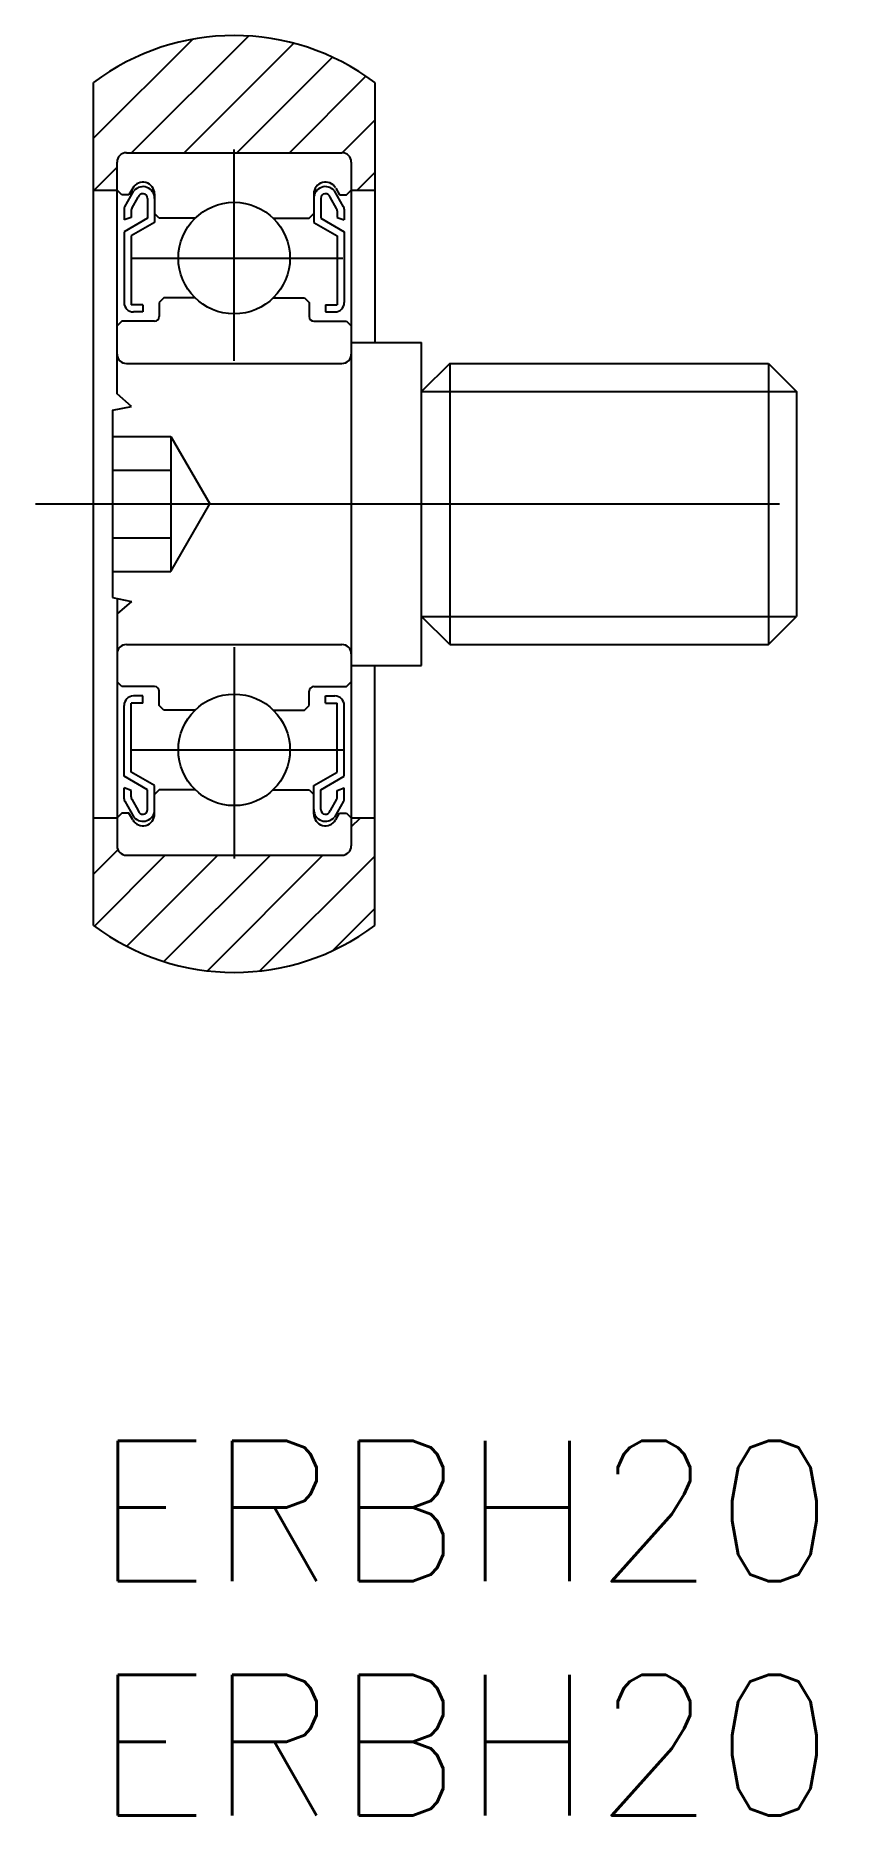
# Model space of a CAD drawing. Extents: x -1.2 to 16, y -8 to 30.
import ezdxf

# ---------------------------------------------------------------- set-up
doc = ezdxf.new("R2010")
doc.units = 0
doc.header["$LTSCALE"] = 0.5
doc.linetypes.add('CENTER', pattern=[50.8, 31.75, -6.35, 6.35, -6.35])
doc.linetypes.add('DASHED', pattern=[19.05, 12.7, -6.35])
for name, color, linetype in [('MSM_CENTER', 1, 'CENTER'), ('MSM_CONTINUOUS', 7, 'CONTINUOUS'), ('MSM_DASHED', 4, 'DASHED'), ('MSM_NARROW', 5, 'CONTINUOUS'), ('MSM_PART_NUMBER', 7, 'CONTINUOUS')]:
    doc.layers.add(name, color=color, linetype=linetype)
doc.styles.get("Standard").update_dxf_attribs({"font": 'txt.shx', "height": 3, "bigfont": 'bigfont.shx'})

# ---------------------------------------------------------------- blocks, each defined once
blk = doc.blocks.new('*U2')
at = {"layer": 'MSM_PART_NUMBER'}
blk.add_text('ERBH20', height=3, dxfattribs=at).set_placement((0, -3))
blk = doc.blocks.new('*U3')
at = {"layer": 'MSM_PART_NUMBER'}
blk.add_text('ERBH20', height=3, dxfattribs=at).set_placement((0, -8))

msp = doc.modelspace()

# ---------------------------------------------------------------- linework, layer by layer
at = {"layer": 'MSM_CENTER'}
for p, q in [((3, 23.059), (3, 27.571)), ((0.809, 25.25), (5.321, 25.25)), ((-1.238, 20), (16.001, 20)), ((3, 16.941), (3, 12.429)), ((0.809, 14.75), (5.321, 14.75))]:
    msp.add_line(p, q, dxfattribs=at)
at = {"layer": 'MSM_CONTINUOUS'}
for p, q in [((0, 11), (0, 29)), ((6, 29), (6, 23.45)), ((0.7, 27.5), (5.3, 27.5)), ((0.5, 22.348), (0.5, 27.3)), ((5.5, 27.3), (5.5, 12.7)), ((0, 26.7), (0.5, 26.7)), ((0.6, 26.6), (0.5, 26.7)), ((0.75, 26.6), (0.6, 26.6)), ((0.664, 26.346), (0.862, 26.688)), ((0.834, 26.746), (0.75, 26.6)), ((1.3, 26.62), (1.3, 26.013)), ((4.7, 26.62), (4.7, 26.013)), ((5.336, 26.346), (5.138, 26.688)), ((5.166, 26.746), (5.25, 26.6)), ((5.25, 26.6), (5.4, 26.6)), ((5.4, 26.6), (5.5, 26.7)), ((5.5, 26.7), (6, 26.7)), ((0.651, 26.296), (0.651, 26.063)), ((0.801, 26.256), (0.801, 26.118)), ((0.814, 26.306), (0.953, 26.547)), ((1.151, 26.525), (1.151, 26.1)), ((4.849, 26.525), (4.849, 26.1)), ((5.186, 26.306), (5.047, 26.547)), ((5.199, 26.256), (5.199, 26.118)), ((5.349, 26.296), (5.349, 26.063)), ((0.801, 26.118), (0.651, 26.063)), ((1.151, 26.1), (0.651, 25.811)), ((1.3, 26.013), (0.8, 25.725)), ((1.4, 26.1), (1.3, 26.2)), ((2.166, 26.1), (1.4, 26.1)), ((3.834, 26.1), (4.6, 26.1)), ((4.6, 26.1), (4.7, 26.2)), ((4.7, 26.013), (5.2, 25.725)), ((4.849, 26.1), (5.349, 25.811)), ((5.199, 26.118), (5.349, 26.063)), ((0.651, 25.811), (0.651, 24.3)), ((0.8, 25.725), (0.8, 24.25)), ((5.2, 25.725), (5.2, 24.25)), ((5.349, 25.811), (5.349, 24.3)), ((1.5, 24.4), (1.4, 24.3)), ((2.166, 24.4), (1.5, 24.4)), ((3.834, 24.4), (4.5, 24.4)), ((4.5, 24.4), (4.6, 24.3)), ((1.051, 24.25), (0.8, 24.25)), ((1.051, 24.1), (0.851, 24.1)), ((1.051, 24.25), (1.051, 24.1)), ((1.4, 24.3), (1.4, 24)), ((4.6, 24.3), (4.6, 24)), ((4.949, 24.25), (5.2, 24.25)), ((4.949, 24.25), (4.949, 24.1)), ((4.949, 24.1), (5.149, 24.1)), ((0.6, 23.9), (0.5, 23.8)), ((1.3, 23.9), (0.6, 23.9)), ((4.7, 23.9), (5.4, 23.9)), ((5.4, 23.9), (5.5, 23.8)), ((5.5, 23.45), (7, 23.45)), ((7, 16.55), (7, 23.45)), ((0.7, 23), (5.3, 23)), ((7.6, 23), (7, 22.4)), ((7.6, 23), (14.4, 23)), ((7.6, 23), (7.6, 17)), ((14.4, 23), (14.4, 17)), ((14.4, 23), (15, 22.4)), ((0.4, 22), (0.812, 22.08)), ((0.812, 22.08), (0.5, 22.348)), ((15, 22.4), (15, 17.6)), ((0.4, 22), (0.4, 18)), ((0.4, 18), (0.812, 17.92)), ((0.5, 17.98), (0.5, 12.7)), ((0.812, 17.92), (0.5, 17.652)), ((7.6, 17), (7, 17.6)), ((14.4, 17), (15, 17.6)), ((0.7, 17), (5.3, 17)), ((7.6, 17), (14.4, 17)), ((5.5, 16.55), (7, 16.55)), ((6, 11), (6, 16.55)), ((0.6, 16.1), (0.5, 16.2)), ((1.3, 16.1), (0.6, 16.1)), ((1.4, 15.7), (1.4, 16)), ((4.6, 15.7), (4.6, 16)), ((4.7, 16.1), (5.4, 16.1)), ((5.4, 16.1), (5.5, 16.2)), ((0.651, 14.189), (0.651, 15.7)), ((1.05, 15.75), (0.8, 15.75)), ((0.8, 14.275), (0.8, 15.75)), ((1.05, 15.9), (0.851, 15.9)), ((1.05, 15.75), (1.05, 15.9)), ((1.5, 15.6), (1.4, 15.7)), ((2.166, 15.6), (1.5, 15.6)), ((3.834, 15.6), (4.5, 15.6)), ((4.5, 15.6), (4.6, 15.7)), ((4.949, 15.9), (5.149, 15.9)), ((4.949, 15.75), (4.949, 15.9)), ((4.949, 15.75), (5.2, 15.75)), ((5.2, 14.275), (5.2, 15.75)), ((5.349, 14.189), (5.349, 15.7)), ((1.151, 13.9), (0.651, 14.189)), ((1.3, 13.987), (0.8, 14.275)), ((4.7, 13.987), (5.2, 14.275)), ((4.849, 13.9), (5.349, 14.189)), ((0.651, 13.704), (0.651, 13.937)), ((0.801, 13.882), (0.651, 13.937)), ((0.801, 13.744), (0.801, 13.882)), ((0.814, 13.694), (0.953, 13.453)), ((1.151, 13.475), (1.151, 13.9)), ((1.3, 13.38), (1.3, 13.987)), ((1.4, 13.9), (1.3, 13.8)), ((2.166, 13.9), (1.4, 13.9)), ((3.834, 13.9), (4.6, 13.9)), ((4.6, 13.9), (4.7, 13.8)), ((4.7, 13.38), (4.7, 13.987)), ((4.849, 13.475), (4.849, 13.9)), ((5.186, 13.694), (5.047, 13.453)), ((5.199, 13.882), (5.349, 13.937)), ((5.199, 13.744), (5.199, 13.882)), ((5.349, 13.704), (5.349, 13.937)), ((0.6, 13.4), (0.5, 13.3)), ((0.75, 13.4), (0.6, 13.4)), ((0.664, 13.654), (0.862, 13.312)), ((0.834, 13.254), (0.75, 13.4)), ((5.336, 13.654), (5.138, 13.312)), ((5.166, 13.254), (5.25, 13.4)), ((5.25, 13.4), (5.4, 13.4)), ((5.4, 13.4), (5.5, 13.3)), ((0, 13.3), (0.5, 13.3)), ((5.5, 13.3), (6, 13.3)), ((0.7, 12.5), (5.3, 12.5))]:
    msp.add_line(p, q, dxfattribs=at)
for centre in [(3, 25.25), (3, 14.75)]:
    msp.add_circle(centre, 1.191, dxfattribs=at)
for centre, radius, start, end in [((3, 25), 5, 53.1301, 126.8699), ((0.7, 27.3), 0.2, 90, 180), ((5.3, 27.3), 0.2, 0, 90), ((1.051, 26.621), 0.25, 359.5657, 150.0002), ((1.051, 26.525), 0.25, 0, 139.1944), ((1.051, 26.525), 0.1, 0, 167.1249), ((4.949, 26.622), 0.25, 29.9998, 180.4343), ((4.949, 26.525), 0.25, 40.8054, 180), ((4.949, 26.525), 0.1, 12.8744, 180), ((0.751, 26.296), 0.1, 150.0004, 180), ((0.901, 26.256), 0.1, 149.9997, 180), ((5.099, 26.256), 0.1, 0, 30.0003), ((5.249, 26.296), 0.1, 0, 29.9996), ((0.851, 24.3), 0.2, 180, 270), ((1.3, 24), 0.1, 270, 0), ((4.7, 24), 0.1, 180, 270), ((5.149, 24.3), 0.2, 270, 0), ((0.7, 23.2), 0.2, 180, 270), ((5.3, 23.2), 0.2, 270, 0), ((0.7, 16.8), 0.2, 90, 180), ((5.3, 16.8), 0.2, 0, 90), ((1.3, 16), 0.1, 0, 90), ((4.7, 16), 0.1, 90, 180), ((0.851, 15.7), 0.2, 90, 180), ((5.149, 15.7), 0.2, 0, 90), ((0.751, 13.704), 0.1, 180, 209.9996), ((0.901, 13.744), 0.1, 180, 210.0003), ((5.099, 13.744), 0.1, 329.9997, 0), ((5.249, 13.704), 0.1, 330.0004, 0), ((1.051, 13.379), 0.25, 209.9998, 0.4343), ((1.051, 13.475), 0.25, 220.8054, 0), ((1.051, 13.475), 0.1, 192.8744, 0), ((4.949, 13.475), 0.25, 180, 319.1946), ((4.949, 13.379), 0.25, 179.5657, 330.0002), ((4.949, 13.475), 0.1, 180, 347.1256), ((0.7, 12.7), 0.2, 180, 270), ((5.3, 12.7), 0.2, 270, 0), ((3, 15), 5, 233.1301, 306.8699)]:
    msp.add_arc(centre, radius, start, end, dxfattribs=at)
at = {"layer": 'MSM_DASHED'}
for p, q in [((0.4, 21.443), (1.65, 21.443)), ((1.65, 21.443), (1.65, 18.557)), ((1.65, 21.443), (2.483, 20)), ((0.4, 20.722), (1.65, 20.722)), ((1.65, 18.557), (2.483, 20)), ((0.4, 19.278), (1.65, 19.278)), ((0.4, 18.557), (1.65, 18.557))]:
    msp.add_line(p, q, dxfattribs=at)
at = {"layer": 'MSM_NARROW'}
for p, q in [((0, 27.81), (2.11, 29.92)), ((0.812, 27.5), (3.303, 29.991)), ((1.935, 27.5), (4.271, 29.836)), ((3.057, 27.5), (5.097, 29.539)), ((4.18, 27.5), (5.813, 29.133)), ((5.302, 27.5), (6, 28.197)), ((0.012, 26.7), (0.5, 27.188)), ((5.625, 26.7), (6, 27.075)), ((7, 22.4), (15, 22.4)), ((7, 17.6), (15, 17.6)), ((5.5, 13.105), (5.695, 13.3)), ((0, 12.095), (0.519, 12.614)), ((0.016, 10.988), (1.528, 12.5)), ((0.707, 10.557), (2.65, 12.5)), ((1.502, 10.23), (3.773, 12.5)), ((2.428, 10.033), (4.895, 12.5)), ((3.548, 10.03), (6, 12.482)), ((5.105, 10.465), (6, 11.36))]:
    msp.add_line(p, q, dxfattribs=at)

# ---------------------------------------------------------------- block references
at = {"layer": 'MSM_CONTINUOUS'}
for name in ['*U2', '*U3']:
    msp.add_blockref(name, (0, 0), dxfattribs=at)

doc.saveas('drawing.dxf')
